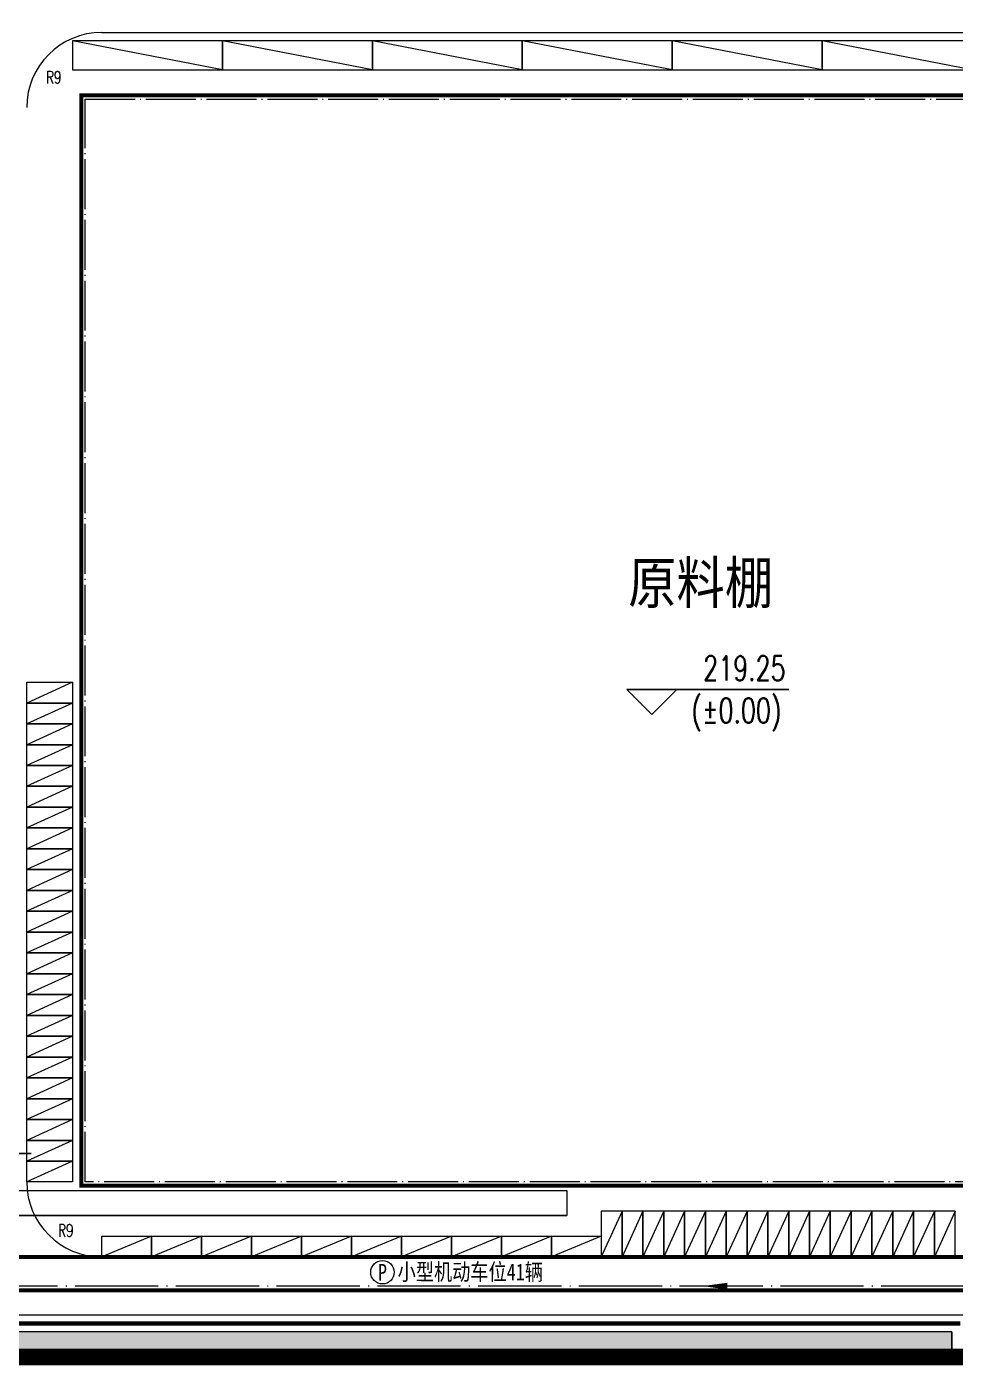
# Model space of a CAD drawing. Header units: metres. Extents: x 497148 to 498044, y 2998751 to 2999627.
# Drawn here: x 497817.4 to 497928.9, y 2998900.3 to 2999061 of the extents above; entities that cross this region are included whole.
import ezdxf
from ezdxf.enums import TextEntityAlignment as Align

# ---------------------------------------------------------------- set-up
doc = ezdxf.new("R2010")
doc.units = ezdxf.units.M
for name, pattern in [('ACAD_ISO05W100', [34, 24, -3, 0.5, -3, 0.5, -3]), ('DASH', [0.35, 0.25, -0.1]), ('DASHED', [19.05, 12.7, -6.35]), ('DOTE', [2.42, 2, -0.2, 0.02, -0.2]), ('PHANTOM2', [31.75, 15.875, -3.175, 3.175, -3.175, 3.175, -3.175])]:
    doc.linetypes.add(name, pattern=pattern)
for name, color, linetype, lineweight in [('1_RO_规划停车位', 35, 'Continuous', 13), ('细线', 7, 'Continuous', 18), ('道路', 4, 'Continuous', 15), ('道路中线', 1, 'DOTE', 13)]:
    doc.layers.add(name, color=color, linetype=linetype, lineweight=lineweight)
for name, color, linetype in [('DIM_ELEV', 3, 'Continuous'), ('DIM_SYMB', 3, 'Continuous'), ('PUB_TEXT', 7, 'Continuous'), ('RD-红线', 7, 'Continuous'), ('围墙', 6, 'FENCELINE2'), ('图例层', 7, 'Continuous'), ('挡墙护坡', 5, 'Continuous'), ('文字', 255, 'Continuous'), ('新建建筑', 2, 'Continuous'), ('用地边界', 7, 'Continuous'), ('红线', 1, 'PHANTOM2')]:
    doc.layers.add(name, color=color, linetype=linetype)
doc.layers.add('建筑轴线', color=1, linetype='DOTE', lineweight=15, plot=False)
doc.styles.add('_TCH_DIM', font='SIMPLEX', dxfattribs={"bigfont": 'GBCBIG'})
doc.styles.add('DIMHT', font='simhei.ttf', dxfattribs={"width": 0.8})
doc.styles.add('亨利项目总图布置_2022_8_8_t3--03$0$亨利项目总图布置_2022_8_8_t3--02$0$CEC', font='ARIALN.TTF')
doc.linetypes.add('FENCELINE2', pattern='A,6.35,-2.54,[132,ltypeshp.shx,S=2.54,R=0,X=-2.54,Y=0],-2.54,25.4', length=36.83)

# ---------------------------------------------------------------- blocks, each defined once
blk = doc.blocks.new('BNVNVS345Y55')
at = {"layer": '1_RO_规划停车位'}
blk.add_line((36629006.41, 2620250.48), (36629008.91, 2620244.48), dxfattribs=at)
blk.add_lwpolyline([(36629006.41, 2620250.48), (36629008.91, 2620250.48), (36629008.91, 2620244.48), (36629006.41, 2620244.48)], close=True, dxfattribs=at)
blk = doc.blocks.new('PPPPPPP')
at = {"layer": '1_RO_规划停车位'}
blk.add_circle((39537001.74, 3801410.89), 1.41, dxfattribs=at)
at = {"layer": '1_RO_规划停车位', "style": 'DIMHT', "width": 0.8}
blk.add_text('P', height=2, dxfattribs=at).set_placement((39537001.74, 3801410.89), align=Align.MIDDLE_CENTER)
blk = doc.blocks.new('chewei')
at = {"layer": '1_RO_规划停车位'}
blk.add_line((152.98, -11.01), (155.48, -16.51), dxfattribs=at)
blk.add_lwpolyline([(152.98, -11.01), (155.48, -11.01), (155.48, -16.51), (152.98, -16.51)], close=True, dxfattribs=at)
blk = doc.blocks.new('新块')
at = {"layer": '挡墙护坡', "linetype": 'Continuous'}
h = blk.add_hatch(dxfattribs=at)
h.set_pattern_fill('ANSI33', color=256, style=0)
h.set_pattern_definition([(45, (-861.717, 0), (-2.2450640303, 2.2450640303), []), (45, (-859.472, 0), (-2.2450640303, 2.2450640303), [1.5875, -0.79375])])
edge = h.paths.add_edge_path()
edge.add_line((497928.516, 2998901.333), (497928.516, 2998904.333))
edge.add_line((497928.516, 2998904.333), (497677.906, 2998904.333))
edge.add_line((497677.906, 2998904.333), (497652.906, 2998907.833))
edge.add_line((497652.906, 2998907.833), (497585.758, 2998907.833))
edge.add_line((497585.758, 2998907.833), (497584.114, 2998907.908))
edge.add_line((497584.114, 2998907.908), (497583.086, 2998908.033))
edge.add_arc((497585.689, 2998924.833), 17, 179.99144, 261.19191, ccw=False)
edge.add_line((497568.689, 2998924.835), (497568.608, 2998970.517))
edge.add_line((497568.608, 2998970.517), (497565.063, 2998995.51))
edge.add_line((497565.063, 2998995.51), (497564.955, 2999056.413))
edge.add_line((497564.955, 2999056.413), (497561.955, 2999056.408))
edge.add_line((497561.955, 2999056.408), (497562.064, 2998995.296))
edge.add_line((497562.064, 2998995.296), (497565.608, 2998970.302))
edge.add_line((497565.608, 2998970.302), (497565.689, 2998924.833))
edge.add_arc((497585.689, 2998924.833), 20, 180.00007, 261.33693)
edge.add_line((497582.677, 2998905.061), (497583.864, 2998904.916))
edge.add_line((497583.864, 2998904.916), (497585.689, 2998904.833))
edge.add_line((497585.689, 2998904.833), (497652.697, 2998904.833))
edge.add_line((497652.697, 2998904.833), (497677.697, 2998901.333))
edge.add_line((497677.697, 2998901.333), (497928.516, 2998901.333))
at = {"color": 0}
blk.add_line((497928.516, 2998904.333), (497928.516, 2998901.333), dxfattribs=at)
at = {"layer": '1_RO_规划停车位'}
for p, q in [((497840.915, 2999055.833), (497822.915, 2999059.333)), ((497858.915, 2999055.833), (497840.915, 2999059.333)), ((497876.915, 2999055.833), (497858.915, 2999059.333)), ((497894.915, 2999055.833), (497876.915, 2999059.333)), ((497912.915, 2999055.833), (497894.915, 2999059.333)), ((497930.915, 2999055.833), (497912.915, 2999059.333))]:
    blk.add_line(p, q, dxfattribs=at)
at = {"layer": '1_RO_规划停车位', "elevation": 0, "flags": 128}
for points in [[(497840.915, 2999055.833), (497840.915, 2999059.333), (497822.915, 2999059.333), (497822.915, 2999055.833)], [(497858.915, 2999055.833), (497858.915, 2999059.333), (497840.915, 2999059.333), (497840.915, 2999055.833)], [(497876.915, 2999055.833), (497876.915, 2999059.333), (497858.915, 2999059.333), (497858.915, 2999055.833)], [(497894.915, 2999055.833), (497894.915, 2999059.333), (497876.915, 2999059.333), (497876.915, 2999055.833)], [(497912.915, 2999055.833), (497912.915, 2999059.333), (497894.915, 2999059.333), (497894.915, 2999055.833)], [(497930.915, 2999055.833), (497930.915, 2999059.333), (497912.915, 2999059.333), (497912.915, 2999055.833)]]:
    blk.add_lwpolyline(points, close=True, dxfattribs=at)
at = {"layer": 'DIM_ELEV', "color": 0}
for p, q in [((497892.492, 2998978.466), (497889.492, 2998981.466)), ((497889.492, 2998981.466), (497908.947, 2998981.466)), ((497892.492, 2998978.466), (497895.492, 2998981.466)), ((497803.34, 2998925.761), (497817.932, 2998925.761))]:
    blk.add_line(p, q, dxfattribs=at)
at = {"layer": 'DIM_SYMB', "linetype": 'Continuous'}
blk.add_lwpolyline([(497913.57, 2998909.833, 0, 0, 0), (497898.553, 2998909.833, 0, 0.8, 0), (497901.553, 2998909.833, 0, 0, 0)], format="xyseb", dxfattribs=at)
at = {"layer": 'RD-红线'}
blk.add_lwpolyline([(497955.019, 2998901.333), (497677.697, 2998901.333), (497652.697, 2998904.833), (497585.689, 2998904.833), (497583.864, 2998904.916), (497582.677, 2998905.061, -0.3705902), (497565.689, 2998924.833), (497565.608, 2998970.302), (497562.064, 2998995.296), (497561.765, 2999162.668, 0.0172346), (497559.218, 2999232.918), (497559.168, 2999234.333, -0.4142136), (497579.168, 2999254.333), (498034.062, 2999254.333)], format="xyb", dxfattribs=at)
blk.add_lwpolyline([(497955.019, 2998901.333), (497677.697, 2998901.333), (497652.697, 2998904.833), (497585.689, 2998904.833), (497583.864, 2998904.916), (497582.677, 2998905.061, -0.3705902), (497565.689, 2998924.833), (497565.608, 2998970.302), (497562.064, 2998995.296), (497561.765, 2999162.668, 0.0172346), (497559.218, 2999232.918), (497559.168, 2999234.333, -0.4142136), (497579.168, 2999254.333), (498034.062, 2999254.333)], format="xyb", dxfattribs=at)
at = {"layer": 'RD-红线', "ltscale": 0.1}
blk.add_lwpolyline([(497999.361, 2998901.333), (497677.697, 2998901.333), (497652.697, 2998904.833), (497585.689, 2998904.833), (497583.864, 2998904.916), (497582.677, 2998905.061)], dxfattribs=at)
at = {"layer": '围墙', "ltscale": 0.3, "const_width": 0.5, "flags": 128}
blk.add_lwpolyline([(497929.516, 2998905.333), (497677.976, 2998905.333), (497652.976, 2998908.833), (497585.781, 2998908.833), (497584.198, 2998908.905), (497583.224, 2998909.024, -0.3696468), (497569.689, 2998924.836), (497569.608, 2998970.588), (497566.063, 2998995.582), (497565.953, 2999057.415)], format="xyb", dxfattribs=at)
at = {"layer": '图例层', "color": 11, "linetype": 'DASH', "ltscale": 20, "const_width": 0.5, "flags": 128}
blk.add_lwpolyline([(497987.67, 2998913.333), (497678.533, 2998913.333), (497653.533, 2998916.833), (497587.065, 2998916.833)], dxfattribs=at)
at = {"layer": '图例层', "color": 1, "linetype": 'DASHED', "ltscale": 0.5, "const_width": 0.5}
blk.add_lwpolyline([(497990.959, 2998909.326), (497678.255, 2998909.326), (497653.255, 2998912.826), (497586.547, 2998912.826)], dxfattribs=at)
at = {"layer": '建筑轴线', "ltscale": 3}
blk.add_lwpolyline([(497824.415, 2999052.333), (497971.415, 2999052.333), (497971.415, 2998922.333), (497824.415, 2998922.333)], close=True, dxfattribs=at)
at = {"layer": '挡墙护坡', "lineweight": 0, "ltscale": 0.2}
blk.add_lwpolyline([(497928.516, 2998901.333), (497928.516, 2998904.333), (497677.906, 2998904.333), (497652.906, 2998907.833), (497585.758, 2998907.833), (497584.114, 2998907.908), (497583.086, 2998908.033, -0.3699136), (497568.689, 2998924.835), (497568.608, 2998970.517), (497565.063, 2998995.51), (497564.955, 2999056.413), (497561.955, 2999056.408), (497562.064, 2998995.296), (497565.608, 2998970.302), (497565.689, 2998924.833, 0.3705902), (497582.677, 2998905.061), (497583.864, 2998904.916), (497585.689, 2998904.833), (497652.697, 2998904.833), (497677.697, 2998901.333)], format="xyb", close=True, dxfattribs=at)
at = {"layer": '新建建筑', "linetype": 'Continuous', "const_width": 0.5}
blk.add_lwpolyline([(497971.865, 2998921.883), (497823.965, 2998921.883), (497823.965, 2999052.783), (497971.865, 2999052.783)], close=True, dxfattribs=at)
at = {"layer": '用地边界', "color": 0}
blk.add_lwpolyline([(498034.062, 2999254.333), (497579.168, 2999254.333, 0.4142136), (497559.168, 2999234.333), (497559.218, 2999232.918, -0.0172346), (497561.765, 2999162.668), (497562.064, 2998995.296), (497565.608, 2998970.302), (497565.689, 2998924.833, 0.3705902), (497582.677, 2998905.061), (497583.864, 2998904.916), (497585.689, 2998904.833), (497652.697, 2998904.833), (497677.697, 2998901.333), (498034.802, 2998901.333)], format="xyb", dxfattribs=at)
at = {"layer": '红线', "color": 1, "linetype": 'ACAD_ISO05W100', "const_width": 2, "flags": 128}
blk.add_lwpolyline([(497971.728, 2999254.333), (497978.431, 2999158.941), (497984.025, 2999129.26), (497991.442, 2999023.723), (497990.053, 2998993.552), (497996.533, 2998901.333), (497677.697, 2998901.333), (497652.697, 2998904.833), (497585.689, 2998904.833), (497583.864, 2998904.916), (497582.677, 2998905.061, -0.3705902), (497565.689, 2998924.833), (497565.608, 2998970.302), (497562.064, 2998995.296), (497561.765, 2999162.668, 0.0172346), (497559.218, 2999232.918), (497559.168, 2999234.333, -0.4142136), (497579.168, 2999254.333), (497971.728, 2999254.333)], format="xyb", close=True, dxfattribs=at)
at = {"layer": '细线', "linetype": 'Continuous'}
for p, q in [((497801.535, 2998921.316), (497882.283, 2998921.316)), ((497801.535, 2998921.316), (497882.283, 2998921.316)), ((497882.283, 2998921.316), (497882.283, 2998918.316)), ((497801.535, 2998918.316), (497882.283, 2998918.316)), ((497882.283, 2998918.316), (497801.535, 2998918.316))]:
    blk.add_line(p, q, dxfattribs=at)
at = {"layer": '道路', "linetype": 'ByBlock', "lineweight": 0, "ltscale": 0.2}
blk.add_line((497826.415, 2999060.333, 0), (497965.915, 2999060.333), dxfattribs=at)
at = {"layer": '道路', "ltscale": 20}
for p, q in [((497965.915, 2998913.333), (497826.415, 2998913.333)), ((497981.915, 2998906.333), (497678.046, 2998906.333))]:
    blk.add_line(p, q, dxfattribs=at)
at = {"layer": '道路', "linetype": 'ByBlock', "ltscale": 0.2}
blk.add_arc((497826.415, 2999051.333, 0), 9, 90, 180, dxfattribs=at)
at = {"layer": '道路', "ltscale": 0.2}
blk.add_arc((497826.415, 2998922.333, 0), 9, 180, 270, dxfattribs=at)
at = {"layer": '道路中线', "ltscale": 5}
blk.add_line((497978.415, 2998909.833), (497691.915, 2998909.833), dxfattribs=at)
at = {"layer": '1_RO_规划停车位'}
for name, p, rotation in [('chewei', (497833.926, 2999135.311), 269.9999998288981), ('chewei', (497833.926, 2999132.811), 269.9999998288981), ('chewei', (497833.926, 2999130.311), 269.9999998288981), ('chewei', (497833.926, 2999127.811), 269.9999998288981), ('chewei', (497833.926, 2999125.311), 269.9999998288981), ('chewei', (497833.926, 2999122.811), 269.9999998288981), ('chewei', (497833.926, 2999120.311), 269.9999998288981), ('chewei', (497833.926, 2999117.811), 269.9999998288981), ('chewei', (497833.926, 2999115.311), 269.9999998288981), ('chewei', (497833.926, 2999112.811), 269.9999998288981), ('chewei', (497833.926, 2999110.311), 269.9999998288981), ('chewei', (497833.926, 2999107.811), 269.9999998288981), ('chewei', (497833.926, 2999105.311), 269.9999998288981), ('chewei', (497833.926, 2999102.811), 269.9999998288981), ('chewei', (497833.926, 2999100.311), 269.9999998288981), ('chewei', (497833.926, 2999097.811), 269.9999998288981), ('chewei', (497833.926, 2999095.311), 269.9999998288981), ('chewei', (497833.926, 2999092.811), 269.9999998288981), ('chewei', (497833.926, 2999090.311), 269.9999998288981), ('chewei', (497833.926, 2999087.811), 269.9999998288981), ('chewei', (497833.926, 2999085.311), 269.9999998288981), ('chewei', (497833.926, 2999082.811), 269.9999998288981), ('chewei', (497833.926, 2999080.311), 269.9999998288981), ('chewei', (497833.926, 2999077.811), 269.9999998288981), ('PPPPPPP', (-39042743.624, -764848.085), 359.9454393970495)]:
    blk.add_blockref(name, p, dxfattribs=dict(at, rotation=rotation))
at = {"layer": '1_RO_规划停车位', "xscale": -1}
for p in [(498041.894, 2998929.843), (498044.394, 2998929.843), (498046.894, 2998929.843), (498049.394, 2998929.843), (498051.894, 2998929.843), (498054.394, 2998929.843), (498056.894, 2998929.843), (498059.394, 2998929.843), (498061.894, 2998929.843), (498064.394, 2998929.843), (498066.894, 2998929.843), (498069.394, 2998929.843), (498071.894, 2998929.843), (498074.394, 2998929.843), (498076.894, 2998929.843), (498079.394, 2998929.843), (498081.894, 2998929.843)]:
    blk.add_blockref('chewei', p, dxfattribs=at)
at = {"layer": '1_RO_规划停车位', "color": 7, "linetype": 'Continuous', "rotation": 270}
for p in [(-2122418.068, 39627922.241), (-2122412.068, 39627922.241), (-2122406.068, 39627922.241), (-2122400.068, 39627922.241), (-2122394.068, 39627922.241), (-2122388.068, 39627922.241), (-2122382.068, 39627922.241), (-2122376.068, 39627922.241), (-2122370.068, 39627922.241), (-2122364.068, 39627922.241)]:
    blk.add_blockref('BNVNVS345Y55', p, dxfattribs=at)
at = {"layer": '1_RO_规划停车位', "style": 'DIMHT', "width": 0.8}
blk.add_text('小型机动车位41辆', height=2, rotation=359.94551, dxfattribs=at).set_placement((497861.956, 2998910.55))
at = {"layer": 'PUB_TEXT', "color": 0, "style": '_TCH_DIM', "width": 0.705882}
for s, p in [('219.25', (497898.647, 2998982.516)), ('(%%P0.00)', (497897.247, 2998977.441))]:
    blk.add_text(s, height=2.975, dxfattribs=at).set_placement(p)
at = {"layer": '文字', "color": 7, "style": '亨利项目总图布置_2022_8_8_t3--03$0$亨利项目总图布置_2022_8_8_t3--02$0$CEC', "width": 0.85}
blk.add_text('原料棚', height=5, dxfattribs=at).set_placement((497889.646, 2998991.773))
at = {"layer": '道路', "style": '_TCH_DIM', "width": 0.7}
for p in [(497819.735, 2999054.196, 0), (497821.189, 2998915.763, 0)]:
    blk.add_text('R9', height=1.5, dxfattribs=at).set_placement(p)

msp = doc.modelspace()

# ---------------------------------------------------------------- block references
msp.add_blockref('新块', (0, 0))

doc.saveas('drawing.dxf')
